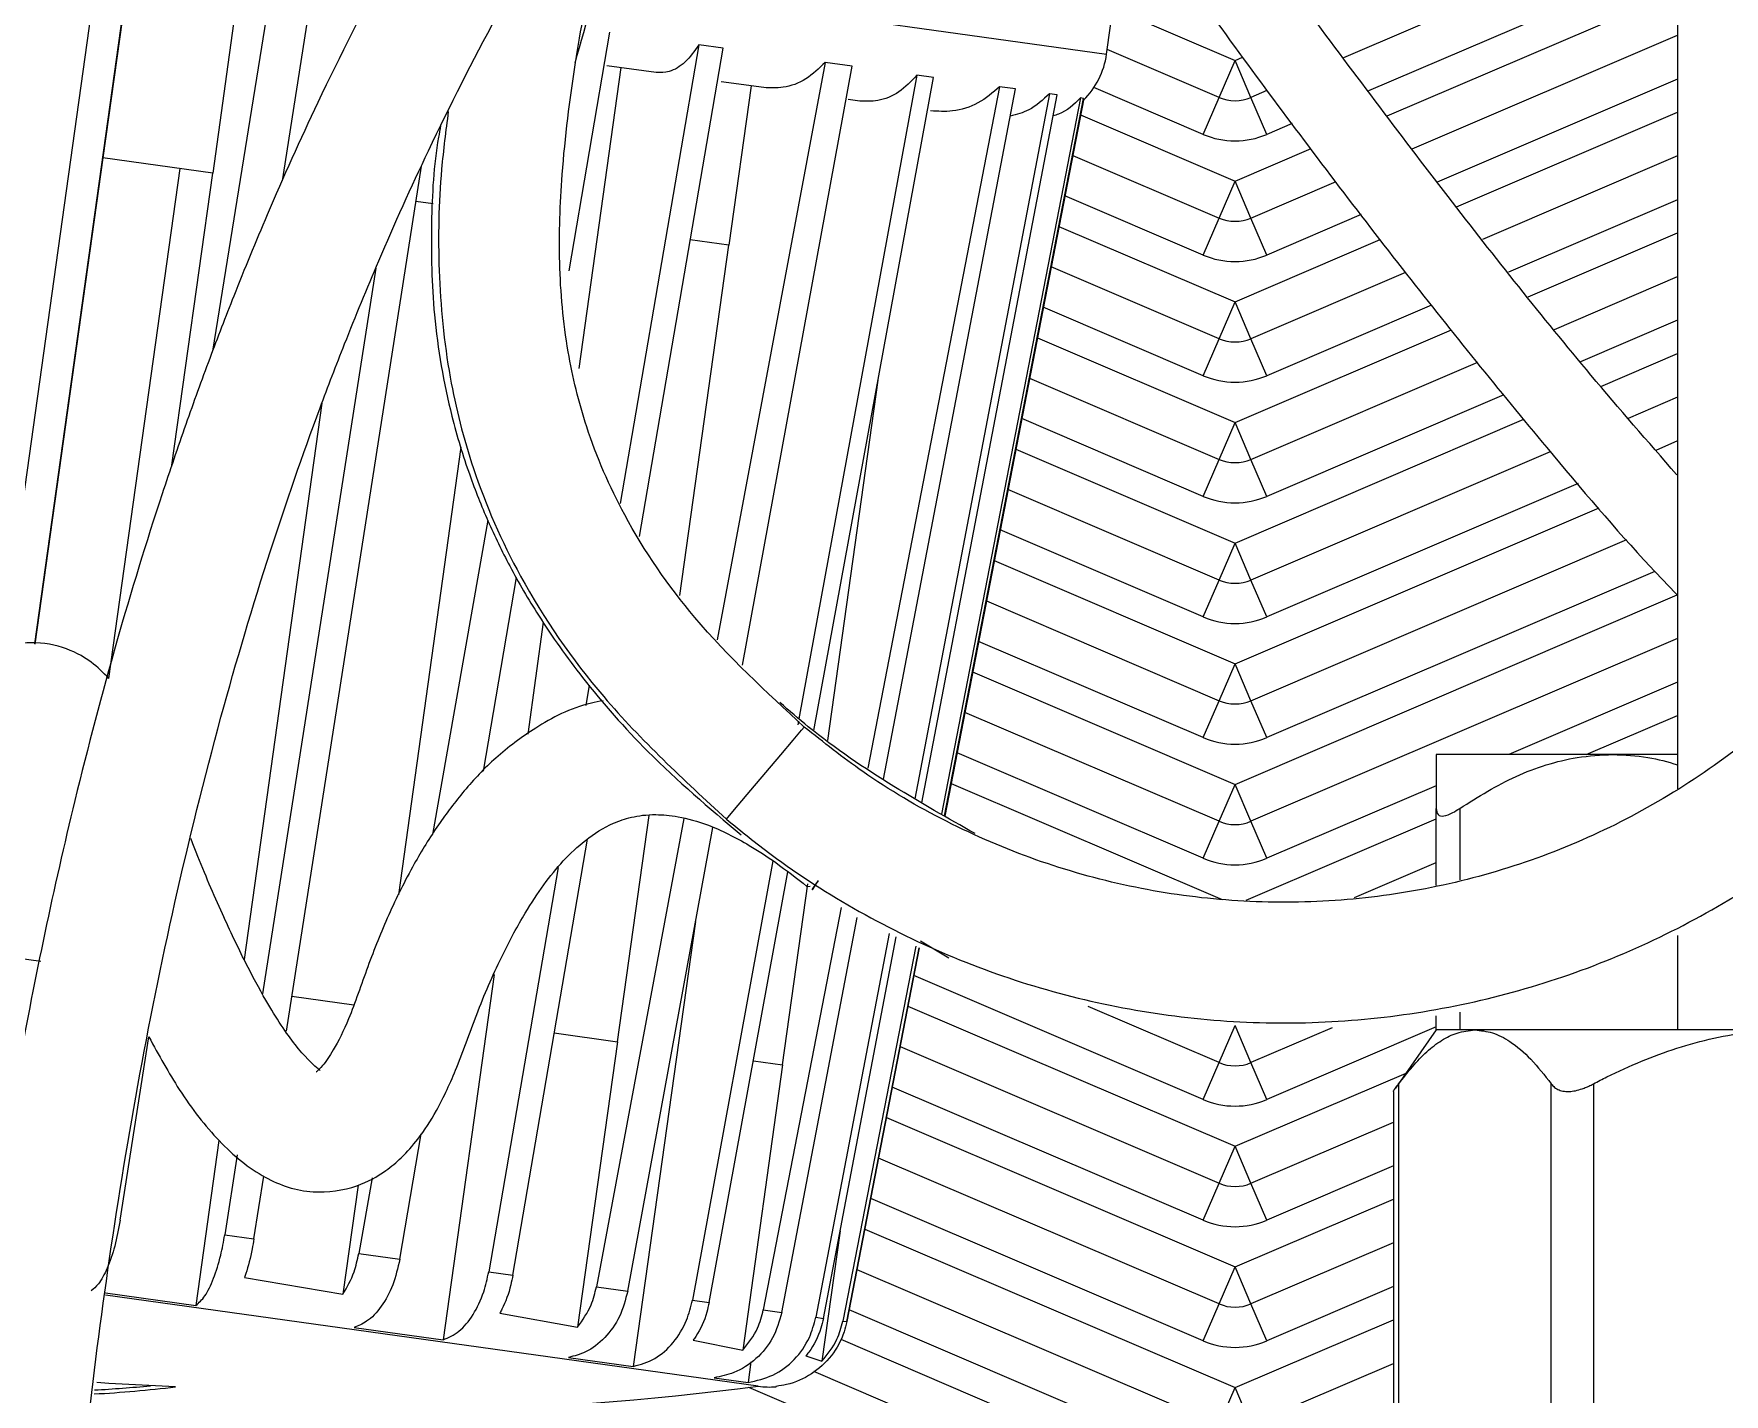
# Model space of a CAD drawing. Extents: x 75 to 2075, y 25 to 1460.
# Drawn here: x 1126.9 to 1179.4, y 1051.8 to 1094.1 of the extents above; entities that cross this region are included whole.
import ezdxf

# ---------------------------------------------------------------- set-up
doc = ezdxf.new("R2010")
doc.units = 0
doc.header["$LTSCALE"] = 5
doc.linetypes.add('SLD-KATı', pattern=[0])
doc.layers.get('0').update_dxf_attribs({"linetype": 'CONTINUOUS'})

msp = doc.modelspace()

# ---------------------------------------------------------------- linework, layer by layer
at = {"color": 7, "linetype": 'SLD-KATı'}
for p, q in [((1160.229, 1093.495), (1162.942, 1112.92)), ((1177.971, 1109.417), (1177.971, 1070.659)), ((1177.971, 1097.835), (1167.592, 1093.387)), ((1128.899, 1096.398), (1125.912, 1075.001)), ((1126.928, 1075.165), (1129.873, 1096.261)), ((1129.731, 1095.23), (1129.04, 1090.278)), ((1134.285, 1095.645), (1132.45, 1084.266)), ((1134.623, 1089.557), (1135.546, 1095.469)), ((1133.147, 1094.753), (1132.456, 1089.801)), ((1143.528, 1086.766), (1144.796, 1094.178)), ((1147.563, 1093.791), (1145.121, 1079.53)), ((1145.713, 1078.51), (1148.313, 1093.687)), ((1148.313, 1093.687), (1147.563, 1093.791)), ((1163.729, 1092.153), (1160.25, 1093.643)), ((1169.728, 1090.552), (1177.971, 1094.085)), ((1145.134, 1093.079), (1143.829, 1083.73)), ((1146.236, 1092.925), (1144.7, 1093.139)), ((1151.487, 1093.243), (1148.134, 1075.29)), ((1148.916, 1074.508), (1152.326, 1093.126)), ((1152.326, 1093.126), (1151.487, 1093.243)), ((1163.729, 1092.153), (1164.221, 1093.302)), ((1164.713, 1092.153), (1164.221, 1093.302)), ((1149.581, 1092.458), (1148.259, 1092.642)), ((1154.337, 1092.845), (1150.672, 1072.839)), ((1151.136, 1072.471), (1154.857, 1092.773)), ((1154.857, 1092.773), (1154.337, 1092.845)), ((1149.182, 1092.514), (1148.49, 1087.562)), ((1152.565, 1092.041), (1152.201, 1092.092)), ((1156.906, 1092.487), (1152.814, 1071.3)), ((1153.302, 1070.959), (1157.398, 1092.418)), ((1158.457, 1092.27), (1154.274, 1070.357)), ((1154.493, 1070.23), (1158.696, 1092.237)), ((1159.42, 1092.136), (1155.097, 1069.879)), ((1155.199, 1069.82), (1159.516, 1092.122)), ((1159.519, 1092.122), (1155.202, 1069.818)), ((1157.398, 1092.418), (1156.906, 1092.487)), ((1158.696, 1092.237), (1158.457, 1092.27)), ((1159.516, 1092.122), (1159.42, 1092.136)), ((1163.236, 1091.004), (1163.729, 1092.153)), ((1165.214, 1092.367), (1164.713, 1092.153)), ((1165.206, 1091.004), (1164.713, 1092.153)), ((1129.04, 1090.278), (1126.929, 1075.164)), ((1132.456, 1089.801), (1129.04, 1090.278)), ((1129.231, 1074.094), (1131.444, 1089.942)), ((1134.743, 1063.128), (1138.943, 1090.015)), ((1159.177, 1090.353), (1163.729, 1088.403)), ((1177.971, 1090.335), (1171.911, 1087.737)), ((1131.188, 1080.722), (1132.456, 1089.801)), ((1163.729, 1088.403), (1164.221, 1089.552)), ((1164.713, 1088.403), (1164.221, 1089.552)), ((1164.713, 1088.403), (1167.364, 1089.539)), ((1139.303, 1088.844), (1138.771, 1088.919)), ((1163.236, 1087.254), (1163.729, 1088.403)), ((1165.206, 1087.254), (1164.713, 1088.403)), ((1146.97, 1076.673), (1148.49, 1087.562)), ((1148.49, 1087.562), (1147.292, 1087.729)), ((1137.521, 1086.845), (1133.999, 1064.292)), ((1163.729, 1084.653), (1158.507, 1086.891)), ((1169.514, 1086.71), (1164.713, 1084.653)), ((1174.145, 1084.945), (1177.971, 1086.585)), ((1163.729, 1084.653), (1164.221, 1085.802)), ((1164.713, 1084.653), (1164.221, 1085.802)), ((1163.236, 1083.504), (1163.729, 1084.653)), ((1165.206, 1083.504), (1164.713, 1084.653)), ((1164.713, 1080.903), (1171.763, 1083.924)), ((1151.569, 1072.169), (1153.134, 1083.369)), ((1157.837, 1083.428), (1163.729, 1080.903)), ((1135.848, 1082.651), (1133.433, 1065.353)), ((1177.971, 1082.835), (1176.439, 1082.178)), ((1163.729, 1080.903), (1164.221, 1082.052)), ((1164.713, 1080.903), (1164.221, 1082.052)), ((1138.235, 1067.364), (1140.179, 1081.285)), ((1174.019, 1081.141), (1164.713, 1077.153)), ((1163.236, 1079.754), (1163.729, 1080.903)), ((1165.206, 1079.754), (1164.713, 1080.903)), ((1163.729, 1077.153), (1157.166, 1079.965)), ((1140.999, 1079.01), (1139.282, 1069.239)), ((1164.713, 1073.403), (1176.394, 1078.409)), ((1163.729, 1077.153), (1164.221, 1078.302)), ((1164.713, 1077.153), (1164.221, 1078.302)), ((1140.866, 1071.216), (1141.895, 1077.229)), ((1163.236, 1076.004), (1163.729, 1077.153)), ((1165.206, 1076.004), (1164.713, 1077.153)), ((1156.496, 1076.502), (1163.729, 1073.403)), ((1142.728, 1075.845), (1142.242, 1072.363)), ((1177.971, 1075.335), (1164.713, 1069.653)), ((1163.729, 1073.403), (1164.221, 1074.552)), ((1164.713, 1073.403), (1164.221, 1074.552)), ((1144.156, 1073.889), (1144.046, 1073.248)), ((1163.236, 1072.254), (1163.729, 1073.403)), ((1165.206, 1072.254), (1164.713, 1073.403)), ((1150.659, 1072.763), (1150.639, 1072.655)), ((1163.729, 1069.653), (1155.826, 1073.04)), ((1175.963, 1071.729), (1170.471, 1071.729)), ((1177.971, 1071.729), (1175.963, 1071.729)), ((1163.729, 1069.653), (1164.221, 1070.802)), ((1164.713, 1069.653), (1164.221, 1070.802)), ((1170.471, 1067.654), (1170.471, 1070.056)), ((1147.099, 1069.745), (1144.38, 1055.188)), ((1145.033, 1062.802), (1146.015, 1069.838)), ((1145.352, 1055.052), (1147.992, 1069.464)), ((1163.236, 1068.504), (1163.729, 1069.653)), ((1165.206, 1068.504), (1164.713, 1069.653)), ((1141.782, 1055.551), (1144.102, 1069.101)), ((1149.864, 1068.425), (1147.363, 1054.772)), ((1167.937, 1067.284), (1170.471, 1068.37)), ((1143.185, 1068.22), (1141.034, 1055.655)), ((1147.88, 1054.699), (1150.331, 1068.079)), ((1150.161, 1062.086), (1150.946, 1067.705)), ((1151.978, 1066.97), (1149.563, 1054.464)), ((1147.456, 1066.537), (1145.525, 1052.71)), ((1150.138, 1054.384), (1152.482, 1066.664)), ((1153.475, 1066.169), (1151.197, 1054.236)), ((1151.432, 1054.203), (1153.697, 1066.062)), ((1154.299, 1065.77), (1152.035, 1054.119)), ((1154.451, 1065.936), (1155.333, 1065.409)), ((1177.971, 1066.105), (1177.971, 1063.167)), ((1125.582, 1065.518), (1127.116, 1065.304)), ((1152.157, 1054.102), (1154.406, 1065.718)), ((1154.409, 1065.717), (1152.161, 1054.102)), ((1141.198, 1064.893), (1139.612, 1053.536)), ((1134.913, 1064.215), (1136.837, 1063.946)), ((1163.729, 1062.153), (1159.66, 1063.896)), ((1163.729, 1062.153), (1164.221, 1063.302)), ((1164.713, 1062.153), (1164.221, 1063.302)), ((1167.235, 1063.234), (1164.713, 1062.153)), ((1170.471, 1063.167), (1169.207, 1061.361)), ((1170.471, 1063.167), (1170.471, 1063.609)), ((1171.675, 1063.167), (1170.471, 1063.167)), ((1181.489, 1063.167), (1171.675, 1063.167)), ((1129.579, 1057.255), (1130.469, 1062.953)), ((1143.07, 1063.076), (1145.033, 1062.802)), ((1145.033, 1062.802), (1143.794, 1053.933)), ((1153.815, 1062.651), (1163.729, 1058.403)), ((1150.161, 1062.086), (1148.923, 1053.217)), ((1149.256, 1062.212), (1150.161, 1062.086)), ((1163.236, 1061.004), (1163.729, 1062.153)), ((1165.206, 1061.004), (1164.713, 1062.153)), ((1169.141, 1061.257), (1169.141, 1050.076)), ((1169.302, 1061.493), (1169.302, 1049.84)), ((1174.048, 1049.84), (1174.048, 1061.493)), ((1175.357, 1061.493), (1175.357, 1049.84)), ((1164.713, 1058.403), (1169.141, 1060.3)), ((1132.648, 1059.737), (1131.932, 1054.608)), ((1138.268, 1056.042), (1138.935, 1059.94)), ((1163.729, 1058.403), (1164.221, 1059.552)), ((1164.713, 1058.403), (1164.221, 1059.552)), ((1133.217, 1059.283), (1132.829, 1056.801)), ((1163.729, 1054.653), (1153.145, 1059.188)), ((1133.735, 1056.675), (1134.04, 1058.628)), ((1137.408, 1058.574), (1136.994, 1056.219)), ((1163.236, 1057.254), (1163.729, 1058.403)), ((1165.206, 1057.254), (1164.713, 1058.403)), ((1136.976, 1058.346), (1136.502, 1054.951)), ((1151.951, 1056.923), (1151.386, 1052.873)), ((1132.829, 1056.801), (1133.735, 1056.675)), ((1169.141, 1056.55), (1164.713, 1054.653)), ((1136.994, 1056.219), (1138.268, 1056.042)), ((1163.729, 1054.653), (1164.221, 1055.802)), ((1164.713, 1054.653), (1164.221, 1055.802)), ((1133.441, 1055.469), (1136.502, 1054.951)), ((1141.034, 1055.655), (1141.782, 1055.551)), ((1152.475, 1055.726), (1163.729, 1050.903)), ((1129.121, 1055.001), (1131.932, 1054.608)), ((1149.407, 1052.094), (1129.124, 1054.926)), ((1144.38, 1055.188), (1145.352, 1055.052)), ((1147.363, 1054.772), (1147.88, 1054.699)), ((1141.376, 1054.361), (1143.794, 1053.933)), ((1149.563, 1054.464), (1150.138, 1054.384)), ((1151.197, 1054.236), (1151.432, 1054.203)), ((1163.236, 1053.504), (1163.729, 1054.653)), ((1165.206, 1053.504), (1164.713, 1054.653)), ((1136.846, 1053.922), (1139.612, 1053.536)), ((1152.035, 1054.119), (1152.157, 1054.102)), ((1147.385, 1053.522), (1148.923, 1053.217)), ((1143.514, 1052.991), (1145.525, 1052.71)), ((1149.181, 1052.855), (1149.091, 1052.212)), ((1150.881, 1053.034), (1151.386, 1052.873)), ((1164.713, 1050.903), (1169.141, 1052.8)), ((1148.032, 1052.36), (1149.091, 1052.212)), ((1163.729, 1047.153), (1151.137, 1052.549)), ((1163.729, 1050.903), (1164.221, 1052.052)), ((1164.713, 1050.903), (1164.221, 1052.052))]:
    msp.add_line(p, q, dxfattribs=at)
at = {"color": 8, "linetype": 'SLD-KATı'}
for p, q in [((1177.971, 1096.475), (1168.367, 1092.359)), ((1144.596, 1095.678), (1160.229, 1093.495)), ((1168.954, 1091.58), (1177.971, 1095.444)), ((1160.429, 1094.927), (1164.221, 1093.302)), ((1164.221, 1093.302), (1164.459, 1093.404)), ((1177.971, 1092.725), (1170.503, 1089.524)), ((1163.236, 1091.004), (1159.838, 1092.46)), ((1159.42, 1091.609), (1164.221, 1089.552)), ((1171.101, 1088.75), (1177.971, 1091.694)), ((1165.994, 1091.342), (1165.206, 1091.004)), ((1164.221, 1089.552), (1166.584, 1090.565)), ((1163.236, 1087.254), (1158.934, 1089.098)), ((1177.971, 1088.975), (1172.721, 1086.725)), ((1168.144, 1088.513), (1165.206, 1087.254)), ((1158.75, 1088.146), (1164.221, 1085.802)), ((1173.335, 1085.958), (1177.971, 1087.944)), ((1164.221, 1085.802), (1168.734, 1087.736)), ((1163.236, 1083.504), (1158.264, 1085.635)), ((1170.328, 1085.699), (1165.206, 1083.504)), ((1177.971, 1085.225), (1174.956, 1083.932)), ((1158.08, 1084.684), (1164.221, 1082.052)), ((1164.221, 1082.052), (1170.946, 1084.934)), ((1175.585, 1083.172), (1177.971, 1084.194)), ((1172.579, 1082.914), (1165.206, 1079.754)), ((1163.236, 1079.754), (1157.593, 1082.172)), ((1164.221, 1078.302), (1173.197, 1082.149)), ((1157.409, 1081.221), (1164.221, 1078.302)), ((1177.971, 1081.475), (1177.294, 1081.184)), ((1174.881, 1080.15), (1165.206, 1076.004)), ((1177.941, 1080.432), (1177.971, 1080.444)), ((1164.221, 1074.552), (1175.533, 1079.4)), ((1163.236, 1076.004), (1156.923, 1078.709)), ((1156.739, 1077.758), (1164.221, 1074.552)), ((1177.263, 1077.421), (1165.206, 1072.254)), ((1164.221, 1070.802), (1177.956, 1076.688)), ((1163.236, 1072.254), (1156.253, 1075.247)), ((1156.069, 1074.295), (1164.221, 1070.802)), ((1177.971, 1073.975), (1172.732, 1071.729)), ((1175.135, 1071.729), (1177.971, 1072.944)), ((1163.236, 1068.504), (1155.583, 1071.784)), ((1155.399, 1070.833), (1163.818, 1067.224)), ((1170.471, 1070.76), (1165.206, 1068.504)), ((1171.203, 1070.056), (1171.203, 1067.839)), ((1164.566, 1067.199), (1170.471, 1069.73)), ((1163.236, 1061.004), (1154.242, 1064.858)), ((1154.058, 1063.907), (1164.221, 1059.552)), ((1171.203, 1063.724), (1171.203, 1063.167)), ((1170.471, 1063.26), (1165.206, 1061.004)), ((1164.221, 1059.552), (1169.535, 1061.829)), ((1163.236, 1057.254), (1153.572, 1061.395)), ((1153.388, 1060.444), (1164.221, 1055.802)), ((1169.141, 1058.94), (1165.206, 1057.254)), ((1163.236, 1053.504), (1152.902, 1057.933)), ((1164.221, 1055.802), (1169.141, 1057.91)), ((1152.718, 1056.981), (1164.221, 1052.052)), ((1169.141, 1055.19), (1165.206, 1053.504)), ((1163.236, 1049.754), (1152.232, 1054.47)), ((1164.221, 1052.052), (1169.141, 1054.16)), ((1151.971, 1053.552), (1164.221, 1048.302)), ((1163.236, 1046.004), (1149.112, 1052.057))]:
    msp.add_line(p, q, dxfattribs=at)
at = {"color": 8, "linetype": 'SLD-KATı', "flags": 128}
msp.add_lwpolyline([(1148.42, 1069.717), (1148.518, 1069.833), (1148.784, 1070.15), (1149.18, 1070.619), (1149.643, 1071.169), (1150.105, 1071.716), (1150.494, 1072.177), (1150.751, 1072.482), (1150.838, 1072.584)], dxfattribs=at)
at = {"color": 7, "linetype": 'SLD-KATı', "flags": 128}
for points in [[(1150.918, 1067.633), (1150.923, 1067.629), (1151.024, 1067.641)], [(1151.269, 1067.808), (1151.211, 1067.719), (1151.087, 1067.526), (1151.117, 1067.572), (1151.275, 1067.812)], [(1131.298, 1052.075), (1129.228, 1052.184), (1128.857, 1052.208)]]:
    msp.add_lwpolyline(points, dxfattribs=at)
at = {"color": 7, "linetype": 'SLD-KATı'}
for centre, radius, start, end in [((1157.753, 1093.841), 2.5, 314.7775, 352.0506), ((1164.221, 1093.302), 1.25, 246.8014, 293.1986), ((1164.221, 1093.302), 2.5, 246.8014, 293.1986), ((1164.221, 1089.552), 1.25, 246.8014, 293.1986), ((1164.221, 1089.552), 2.5, 246.8014, 293.1986), ((1164.221, 1085.802), 1.25, 246.8014, 293.1986), ((1164.221, 1085.802), 2.5, 246.8014, 293.1986), ((1164.221, 1082.052), 1.25, 246.8014, 293.1986), ((1164.221, 1082.052), 2.5, 246.8014, 293.1986), ((1164.221, 1078.302), 1.25, 246.8014, 293.1986), ((1164.221, 1078.302), 2.5, 246.8014, 293.1986), ((1164.221, 1074.552), 1.25, 246.8014, 293.1986), ((1164.221, 1074.552), 2.5, 246.8014, 293.1986), ((1164.221, 1070.802), 1.25, 246.8014, 293.1986), ((1164.221, 1070.802), 2.5, 246.8014, 293.1986), ((1164.221, 1063.302), 1.25, 246.8014, 293.1986), ((1164.221, 1063.302), 2.5, 246.8014, 293.1986), ((1164.221, 1059.552), 1.25, 246.8014, 293.1986), ((1164.221, 1059.552), 2.5, 246.8014, 293.1986), ((1164.221, 1055.802), 1.25, 246.8014, 293.1986), ((1164.221, 1055.802), 2.5, 246.8014, 293.1986), ((1135.879, 1158.636), 107.398, 266.18806, 277.23602), ((1126.847, 1088.609), 36.682, 273.0315, 275.7429), ((1149.753, 1054.57), 2.5, 262.0506, 274.7362), ((1126.821, 1088.723), 36.92, 273.0311, 276.9652)]:
    msp.add_arc(centre, radius, start, end, dxfattribs=at)
for points, knots in [([(1148.42, 1069.717), (1148.879, 1069.345), (1150.183, 1068.29), (1152.517, 1066.796), (1155.45, 1065.365), (1158.539, 1064.303), (1161.732, 1063.621), (1164.985, 1063.331), (1168.249, 1063.437), (1171.476, 1063.937), (1174.618, 1064.823), (1177.631, 1066.084), (1180.468, 1067.699), (1183.09, 1069.646), (1185.456, 1071.896), (1187.533, 1074.415), (1189.29, 1077.168), (1190.701, 1080.112), (1191.745, 1083.206), (1192.407, 1086.404), (1192.678, 1089.658), (1192.553, 1092.921), (1192.034, 1096.145), (1191.128, 1099.282), (1189.85, 1102.287), (1188.218, 1105.115), (1186.255, 1107.725), (1183.991, 1110.079), (1181.459, 1112.141), (1178.696, 1113.881), (1175.743, 1115.275), (1172.643, 1116.301), (1169.442, 1116.945), (1166.186, 1117.196), (1162.924, 1117.052), (1159.703, 1116.514), (1156.571, 1115.591), (1153.574, 1114.295), (1150.755, 1112.647), (1148.16, 1110.667), (1146.159, 1108.738), (1145.084, 1107.44), (1144.702, 1106.978)], [0, 0, 0, 0, 0.013925, 0.039492, 0.065071, 0.090649, 0.116228, 0.141806, 0.167385, 0.192963, 0.218542, 0.24412, 0.269698, 0.295277, 0.320855, 0.346433, 0.372012, 0.39759, 0.423168, 0.448747, 0.474325, 0.499903, 0.525482, 0.55106, 0.576638, 0.602217, 0.627795, 0.653374, 0.678952, 0.704531, 0.730109, 0.755688, 0.781266, 0.806845, 0.832423, 0.858002, 0.88358, 0.909158, 0.934737, 0.960315, 0.985893, 1, 1, 1, 1]), ([(1147.638, 1104.646), (1147.963, 1105.038), (1148.929, 1106.205), (1150.759, 1107.955), (1153.19, 1109.76), (1155.841, 1111.23), (1158.659, 1112.342), (1161.599, 1113.077), (1164.609, 1113.422), (1167.639, 1113.372), (1170.637, 1112.928), (1173.551, 1112.096), (1176.331, 1110.892), (1178.931, 1109.335), (1181.306, 1107.452), (1183.415, 1105.277), (1185.222, 1102.844), (1186.697, 1100.197), (1187.814, 1097.38), (1188.554, 1094.442), (1188.905, 1091.432), (1188.86, 1088.402), (1188.421, 1085.404), (1187.594, 1082.489), (1186.395, 1079.706), (1184.842, 1077.104), (1182.964, 1074.726), (1180.792, 1072.614), (1178.362, 1070.803), (1175.718, 1069.324), (1172.903, 1068.202), (1169.965, 1067.458), (1166.956, 1067.102), (1163.926, 1067.142), (1160.927, 1067.577), (1158.01, 1068.398), (1155.229, 1069.597), (1152.822, 1071.007), (1151.435, 1072.109), (1150.838, 1072.584)], [0, 0, 0, 0, 0.013926, 0.041489, 0.069066, 0.096643, 0.12422, 0.151798, 0.179375, 0.206952, 0.234529, 0.262106, 0.289683, 0.31726, 0.344837, 0.372414, 0.39999, 0.427567, 0.455144, 0.482721, 0.510298, 0.537875, 0.565452, 0.593029, 0.620607, 0.648184, 0.675761, 0.703338, 0.730915, 0.758493, 0.78607, 0.813647, 0.841224, 0.868801, 0.896378, 0.923955, 0.951532, 0.979109, 1, 1, 1, 1]), ([(1150.838, 1072.584), (1149.655, 1073.674), (1147.512, 1075.649), (1145.289, 1078.888), (1144.059, 1081.725), (1143.416, 1084.37), (1143.18, 1087.001), (1143.288, 1090.002), (1143.676, 1093.092), (1144.267, 1096.313), (1145.086, 1099.27), (1146.193, 1101.952), (1147.504, 1104.213), (1149.067, 1106.231), (1151.164, 1108.242), (1154.192, 1110.353), (1156.763, 1111.389), (1158.202, 1111.969)], [0, 0, 0, 0, 0.098451, 0.178354, 0.240834, 0.291603, 0.350796, 0.409179, 0.483146, 0.547829, 0.614197, 0.673661, 0.726957, 0.775001, 0.830342, 0.905032, 1, 1, 1, 1]), ([(1143.718, 1093.229), (1144.073, 1094.487), (1144.8, 1097.058), (1146.459, 1100.625), (1148.248, 1103.562), (1150.075, 1105.944), (1152.131, 1108.144), (1154.42, 1109.977), (1156.844, 1111.373), (1158.299, 1111.887), (1159.058, 1112.155)], [0, 0, 0, 0, 0.156256, 0.31928, 0.465614, 0.563172, 0.673483, 0.819787, 0.905898, 1, 1, 1, 1]), ([(1144.67, 1106.936), (1143.359, 1105.096), (1140.922, 1101.673), (1138.019, 1096.626), (1135.835, 1092.313), (1134.276, 1088.845), (1133.18, 1086.182), (1132.344, 1084.009), (1131.601, 1081.96), (1130.608, 1079.043), (1129.417, 1075.155), (1127.859, 1069.24), (1126.331, 1061.963), (1125.044, 1053.492), (1124.18, 1045.001), (1123.6, 1035.112), (1123.469, 1023.672), (1123.975, 1011.014), (1124.184, 1001.354), (1124.281, 994.703), (1124.322, 990.301), (1124.337, 985.046), (1124.299, 978.79), (1124.142, 971.816), (1123.98, 966.482), (1123.762, 963.52), (1123.727, 963.046)], [0, 0, 0, 0, 0.045626, 0.084872, 0.117479, 0.143289, 0.161674, 0.175693, 0.190352, 0.205729, 0.237993, 0.272546, 0.329461, 0.388389, 0.44603, 0.502375, 0.589259, 0.678095, 0.75972, 0.785413, 0.813089, 0.849034, 0.891983, 0.939918, 0.990393, 1, 1, 1, 1]), ([(1127.034, 956.707), (1127.257, 959.643), (1127.69, 965.322), (1127.944, 973.311), (1128.06, 980.138), (1128.087, 985.962), (1128.067, 991.266), (1128.009, 996.606), (1127.886, 1003.634), (1127.672, 1012.447), (1127.27, 1022.851), (1127.308, 1033.623), (1127.856, 1044.541), (1129.088, 1055.863), (1130.785, 1065.3), (1132.623, 1072.727), (1134.144, 1077.851), (1135.478, 1081.705), (1136.625, 1084.7), (1137.725, 1087.376), (1139.262, 1090.787), (1141.372, 1094.938), (1144.137, 1099.728), (1146.44, 1102.96), (1147.671, 1104.688)], [0, 0, 0, 0, 0.057982, 0.112194, 0.157644, 0.192748, 0.227208, 0.262435, 0.298291, 0.366172, 0.436799, 0.504316, 0.579132, 0.65272, 0.729037, 0.768033, 0.803484, 0.834313, 0.848314, 0.866633, 0.89128, 0.921931, 0.958256, 1, 1, 1, 1]), ([(1177.941, 1080.432), (1177.05, 1081.456), (1174.619, 1084.251), (1170.726, 1089.176), (1166.207, 1095.188), (1163.07, 1099.532), (1161.441, 1101.858), (1161.305, 1102.051)], [0, 0, 0, 0, 0.148643, 0.405827, 0.678006, 0.973234, 1, 1, 1, 1]), ([(1160.901, 1098.305), (1162.304, 1096.355), (1165.097, 1092.474), (1169.439, 1086.742), (1173.465, 1081.765), (1176.309, 1078.417), (1177.68, 1076.978), (1177.956, 1076.688)], [0, 0, 0, 0, 0.2655235, 0.5283774, 0.7772923, 0.955086, 1, 1, 1, 1]), ([(1147.563, 1093.791), (1147.425, 1093.597), (1147.149, 1093.209), (1146.672, 1092.925), (1146.371, 1092.925), (1146.236, 1092.925)], [0, 0, 0, 0, 0.355709, 0.711403, 1, 1, 1, 1]), ([(1151.487, 1093.243), (1151.295, 1093.056), (1150.911, 1092.681), (1150.224, 1092.429), (1149.78, 1092.449), (1149.581, 1092.458)], [0, 0, 0, 0, 0.355379, 0.710571, 1, 1, 1, 1]), ([(1154.337, 1092.845), (1154.158, 1092.657), (1153.8, 1092.28), (1153.161, 1092.019), (1152.749, 1092.034), (1152.565, 1092.041)], [0, 0, 0, 0, 0.355709, 0.711403, 1, 1, 1, 1]), ([(1156.906, 1092.487), (1156.692, 1092.302), (1156.265, 1091.933), (1155.492, 1091.693), (1154.989, 1091.721), (1154.764, 1091.734)], [0, 0, 0, 0, 0.355379, 0.710571, 1, 1, 1, 1]), ([(1158.457, 1092.27), (1158.253, 1092.078), (1157.897, 1091.741), (1157.435, 1091.623), (1157.236, 1091.572)], [0, 0, 0, 0, 0.570747, 1, 1, 1, 1]), ([(1159.42, 1092.136), (1159.209, 1091.933), (1158.956, 1091.689), (1158.627, 1091.598), (1158.571, 1091.583)], [0, 0, 0, 0, 0.830987, 1, 1, 1, 1]), ([(1139.776, 1091.711), (1139.698, 1091.116), (1139.484, 1089.473), (1139.434, 1086.713), (1139.731, 1083.587), (1140.542, 1080.375), (1142.043, 1076.972), (1144.642, 1073.203), (1147.093, 1070.941), (1148.42, 1069.717)], [0, 0, 0, 0, 0.07311, 0.201788, 0.338351, 0.4572, 0.604395, 0.785951, 1, 1, 1, 1]), ([(1139.536, 1091.271), (1139.514, 1091.153), (1139.326, 1090.159), (1139.218, 1088.191), (1139.282, 1085.28), (1139.736, 1082.654), (1140.377, 1080.529), (1140.992, 1078.978), (1141.7, 1077.517), (1142.657, 1075.873), (1144.054, 1073.915), (1146.113, 1071.573), (1147.882, 1070.069), (1148.871, 1069.228)], [0, 0, 0, 0, 0.014423, 0.121923, 0.236045, 0.363758, 0.439675, 0.500734, 0.562483, 0.632718, 0.72638, 0.847027, 1, 1, 1, 1]), ([(1129.231, 1074.094), (1129.053, 1074.271), (1128.646, 1074.678), (1127.784, 1075.119), (1126.661, 1075.273), (1125.554, 1074.97), (1124.294, 1074.098), (1123.317, 1072.679), (1122.512, 1070.986), (1121.917, 1069.467), (1121.247, 1067.483), (1120.506, 1064.864), (1119.708, 1061.602), (1118.875, 1057.747), (1118.034, 1053.347), (1117.182, 1048.435), (1116.327, 1043.065), (1115.397, 1036.75), (1114.786, 1032.186), (1114.458, 1029.736)], [0, 0, 0, 0, 0.016855, 0.038688, 0.062766, 0.087326, 0.112757, 0.168134, 0.207181, 0.232532, 0.274077, 0.337938, 0.396441, 0.470855, 0.564457, 0.649488, 0.749144, 0.865305, 1, 1, 1, 1]), ([(1144.586, 1073.402), (1144.463, 1073.378), (1143.639, 1073.218), (1142.501, 1072.61), (1141.225, 1071.651), (1140.257, 1070.62), (1139.41, 1069.494), (1138.624, 1068.208), (1137.902, 1066.75), (1137.249, 1065.119), (1136.738, 1063.572), (1136.242, 1062.579), (1135.891, 1062.066), (1135.666, 1061.855), (1135.673, 1061.86), (1135.676, 1061.862)], [0, 0, 0, 0, 0.015577, 0.104464, 0.184419, 0.261949, 0.337269, 0.423821, 0.535879, 0.647369, 0.763146, 0.851373, 0.916218, 0.961233, 1, 1, 1, 1]), ([(1156.145, 1069.271), (1155.299, 1069.748), (1153.509, 1070.756), (1151.479, 1072.128), (1150.371, 1073.09), (1150.079, 1073.343)], [0, 0, 0, 0, 0.397941, 0.841703, 1, 1, 1, 1]), ([(1170.471, 1071.729), (1170.471, 1071.702), (1170.471, 1071.648), (1170.471, 1071.245), (1170.471, 1070.709), (1170.471, 1070.274), (1170.471, 1070.056)], [0, 0, 0, 0, 0.272941, 0.55138, 0.774807, 1, 1, 1, 1]), ([(1171.203, 1070.056), (1171.781, 1070.416), (1172.654, 1070.961), (1173.89, 1071.423), (1174.895, 1071.677), (1175.591, 1071.711), (1175.963, 1071.729)], [0, 0, 0, 0, 0.382246, 0.577663, 0.77475, 1, 1, 1, 1]), ([(1175.963, 1071.729), (1176.327, 1071.715), (1177.003, 1071.688), (1177.666, 1071.499), (1177.971, 1071.412)], [0, 0, 0, 0, 0.539506, 1, 1, 1, 1]), ([(1170.471, 1070.056), (1170.481, 1069.982), (1170.502, 1069.835), (1170.691, 1069.796), (1170.945, 1069.889), (1171.13, 1070.008), (1171.203, 1070.056)], [0, 0, 0, 0, 0.280694, 0.562832, 0.82575, 1, 1, 1, 1]), ([(1130.469, 1062.953), (1130.78, 1062.389), (1131.472, 1061.137), (1132.669, 1059.613), (1134.011, 1058.518), (1135.455, 1058.034), (1136.884, 1058.227), (1137.769, 1058.721), (1138.388, 1059.245), (1138.896, 1059.829), (1139.479, 1060.733), (1140.088, 1062.06), (1140.696, 1063.823), (1141.406, 1065.43), (1142.109, 1066.743), (1142.731, 1067.69), (1143.344, 1068.447), (1144.044, 1069.106), (1144.744, 1069.552), (1145.465, 1069.799), (1146.088, 1069.886), (1146.921, 1069.822), (1147.881, 1069.563), (1148.966, 1069.027), (1150.017, 1068.341), (1150.599, 1067.884), (1150.919, 1067.632)], [0, 0, 0, 0, 0.045462, 0.10087, 0.160249, 0.214693, 0.260438, 0.295884, 0.319624, 0.352736, 0.397725, 0.456398, 0.525092, 0.597978, 0.655684, 0.701167, 0.745495, 0.790897, 0.840747, 0.867439, 0.896992, 0.916802, 0.938786, 0.964306, 0.980335, 1, 1, 1, 1]), ([(1135.791, 1061.909), (1135.776, 1061.918), (1135.74, 1061.939), (1135.074, 1062.56), (1134.25, 1063.806), (1133.454, 1065.276), (1132.727, 1066.819), (1132.157, 1068.135), (1131.832, 1068.976), (1131.776, 1069.119)], [0, 0, 0, 0, 0.151723, 0.365363, 0.56372, 0.684602, 0.818899, 0.969134, 1, 1, 1, 1]), ([(1169.302, 1061.493), (1169.59, 1061.854), (1170.025, 1062.399), (1170.642, 1062.86), (1171.143, 1063.115), (1171.49, 1063.149), (1171.675, 1063.167)], [0, 0, 0, 0, 0.382246, 0.577663, 0.77475, 1, 1, 1, 1]), ([(1171.675, 1063.167), (1171.857, 1063.149), (1172.222, 1063.114), (1172.806, 1062.809), (1173.422, 1062.294), (1173.839, 1061.761), (1174.048, 1061.493)], [0, 0, 0, 0, 0.220853, 0.444668, 0.720511, 1, 1, 1, 1]), ([(1175.357, 1061.493), (1175.497, 1061.566), (1176.335, 1062.001), (1177.947, 1062.665), (1179.887, 1063.113), (1181.083, 1063.153), (1181.489, 1063.167)], [0, 0, 0, 0, 0.073265, 0.436543, 0.808871, 1, 1, 1, 1]), ([(1169.142, 1061.257), (1169.142, 1061.257), (1169.14, 1061.259), (1169.157, 1061.288), (1169.197, 1061.347), (1169.248, 1061.419), (1169.284, 1061.468), (1169.302, 1061.493)], [0, 0, 0, 0, 0.051039, 0.332806, 0.622266, 0.810325, 1, 1, 1, 1]), ([(1174.048, 1061.493), (1174.081, 1061.454), (1174.13, 1061.396), (1174.216, 1061.338), (1174.289, 1061.302), (1174.368, 1061.276), (1174.455, 1061.259), (1174.551, 1061.252), (1174.681, 1061.257), (1174.852, 1061.287), (1175.041, 1061.348), (1175.211, 1061.419), (1175.308, 1061.468), (1175.357, 1061.493)], [0, 0, 0, 0, 0.138671, 0.209437, 0.280678, 0.349906, 0.419664, 0.491167, 0.563299, 0.692965, 0.826171, 0.912714, 1, 1, 1, 1]), ([(1129.579, 1057.255), (1129.527, 1056.98), (1129.424, 1056.431), (1129.181, 1055.738), (1128.923, 1055.258), (1128.756, 1055.122), (1128.682, 1055.062)], [0, 0, 0, 0, 0.263758, 0.527587, 0.791618, 1, 1, 1, 1]), ([(1131.932, 1054.608), (1132.027, 1054.69), (1132.216, 1054.854), (1132.488, 1055.421), (1132.702, 1056.096), (1132.791, 1056.586), (1132.829, 1056.801)], [0, 0, 0, 0, 0.2646, 0.529297, 0.793679, 1, 1, 1, 1]), ([(1133.735, 1056.675), (1133.717, 1056.571), (1133.653, 1056.192), (1133.547, 1055.781), (1133.455, 1055.511), (1133.441, 1055.469)], [0, 0, 0, 0, 0.242341, 0.882099, 1, 1, 1, 1]), ([(1136.502, 1054.951), (1136.63, 1055.175), (1136.85, 1055.56), (1136.952, 1056.025), (1136.994, 1056.219)], [0, 0, 0, 0, 0.58336, 1, 1, 1, 1]), ([(1138.268, 1056.042), (1138.205, 1055.769), (1138.078, 1055.222), (1137.706, 1054.547), (1137.278, 1054.092), (1136.978, 1053.974), (1136.846, 1053.922)], [0, 0, 0, 0, 0.263758, 0.527587, 0.791618, 1, 1, 1, 1]), ([(1139.612, 1053.536), (1139.781, 1053.607), (1140.117, 1053.751), (1140.561, 1054.293), (1140.881, 1054.954), (1140.987, 1055.442), (1141.034, 1055.655)], [0, 0, 0, 0, 0.264586, 0.529283, 0.793664, 1, 1, 1, 1]), ([(1141.782, 1055.551), (1141.761, 1055.447), (1141.688, 1055.07), (1141.539, 1054.665), (1141.398, 1054.402), (1141.376, 1054.361)], [0, 0, 0, 0, 0.242341, 0.882099, 1, 1, 1, 1]), ([(1145.352, 1055.052), (1145.28, 1054.781), (1145.135, 1054.237), (1144.659, 1053.576), (1144.097, 1053.14), (1143.692, 1053.036), (1143.514, 1052.991)], [0, 0, 0, 0, 0.2637582, 0.5275868, 0.7916185, 1, 1, 1, 1]), ([(1143.794, 1053.933), (1143.951, 1054.153), (1144.221, 1054.531), (1144.333, 1054.995), (1144.38, 1055.188)], [0, 0, 0, 0, 0.58336, 1, 1, 1, 1]), ([(1145.525, 1052.71), (1145.752, 1052.774), (1146.206, 1052.901), (1146.785, 1053.424), (1147.19, 1054.073), (1147.31, 1054.559), (1147.363, 1054.772)], [0, 0, 0, 0, 0.264586, 0.529283, 0.793664, 1, 1, 1, 1]), ([(1147.88, 1054.699), (1147.857, 1054.596), (1147.776, 1054.22), (1147.593, 1053.82), (1147.413, 1053.562), (1147.385, 1053.522)], [0, 0, 0, 0, 0.242341, 0.882099, 1, 1, 1, 1]), ([(1150.138, 1054.384), (1150.06, 1054.113), (1149.903, 1053.571), (1149.361, 1052.92), (1148.713, 1052.495), (1148.24, 1052.401), (1148.032, 1052.36)], [0, 0, 0, 0, 0.263758, 0.527587, 0.791618, 1, 1, 1, 1]), ([(1148.923, 1053.217), (1149.097, 1053.435), (1149.395, 1053.808), (1149.514, 1054.271), (1149.563, 1054.464)], [0, 0, 0, 0, 0.58336, 1, 1, 1, 1]), ([(1149.091, 1052.212), (1149.356, 1052.27), (1149.885, 1052.387), (1150.552, 1052.898), (1151.01, 1053.54), (1151.14, 1054.024), (1151.197, 1054.236)], [0, 0, 0, 0, 0.2646, 0.529297, 0.793679, 1, 1, 1, 1]), ([(1151.432, 1054.203), (1151.408, 1054.1), (1151.322, 1053.725), (1151.117, 1053.328), (1150.913, 1053.073), (1150.881, 1053.034)], [0, 0, 0, 0, 0.242341, 0.882099, 1, 1, 1, 1]), ([(1152.157, 1054.102), (1152.132, 1053.996), (1152.043, 1053.617), (1151.714, 1053.016), (1151.087, 1052.44), (1150.457, 1052.163), (1150.069, 1052.107), (1149.959, 1052.091)], [0, 0, 0, 0, 0.102988, 0.366807, 0.630616, 0.89468, 1, 1, 1, 1]), ([(1151.386, 1052.873), (1151.562, 1053.09), (1151.865, 1053.463), (1151.985, 1053.926), (1152.035, 1054.119)], [0, 0, 0, 0, 0.58336, 1, 1, 1, 1])]:
    msp.add_open_spline(points, degree=3, knots=knots, dxfattribs=at)
msp.add_open_spline([(1149.959, 1052.091), (1149.958, 1052.085), (1149.958, 1052.072), (1149.961, 1052.084), (1149.962, 1052.09)], degree=3, dxfattribs=at)

doc.saveas('drawing.dxf')
